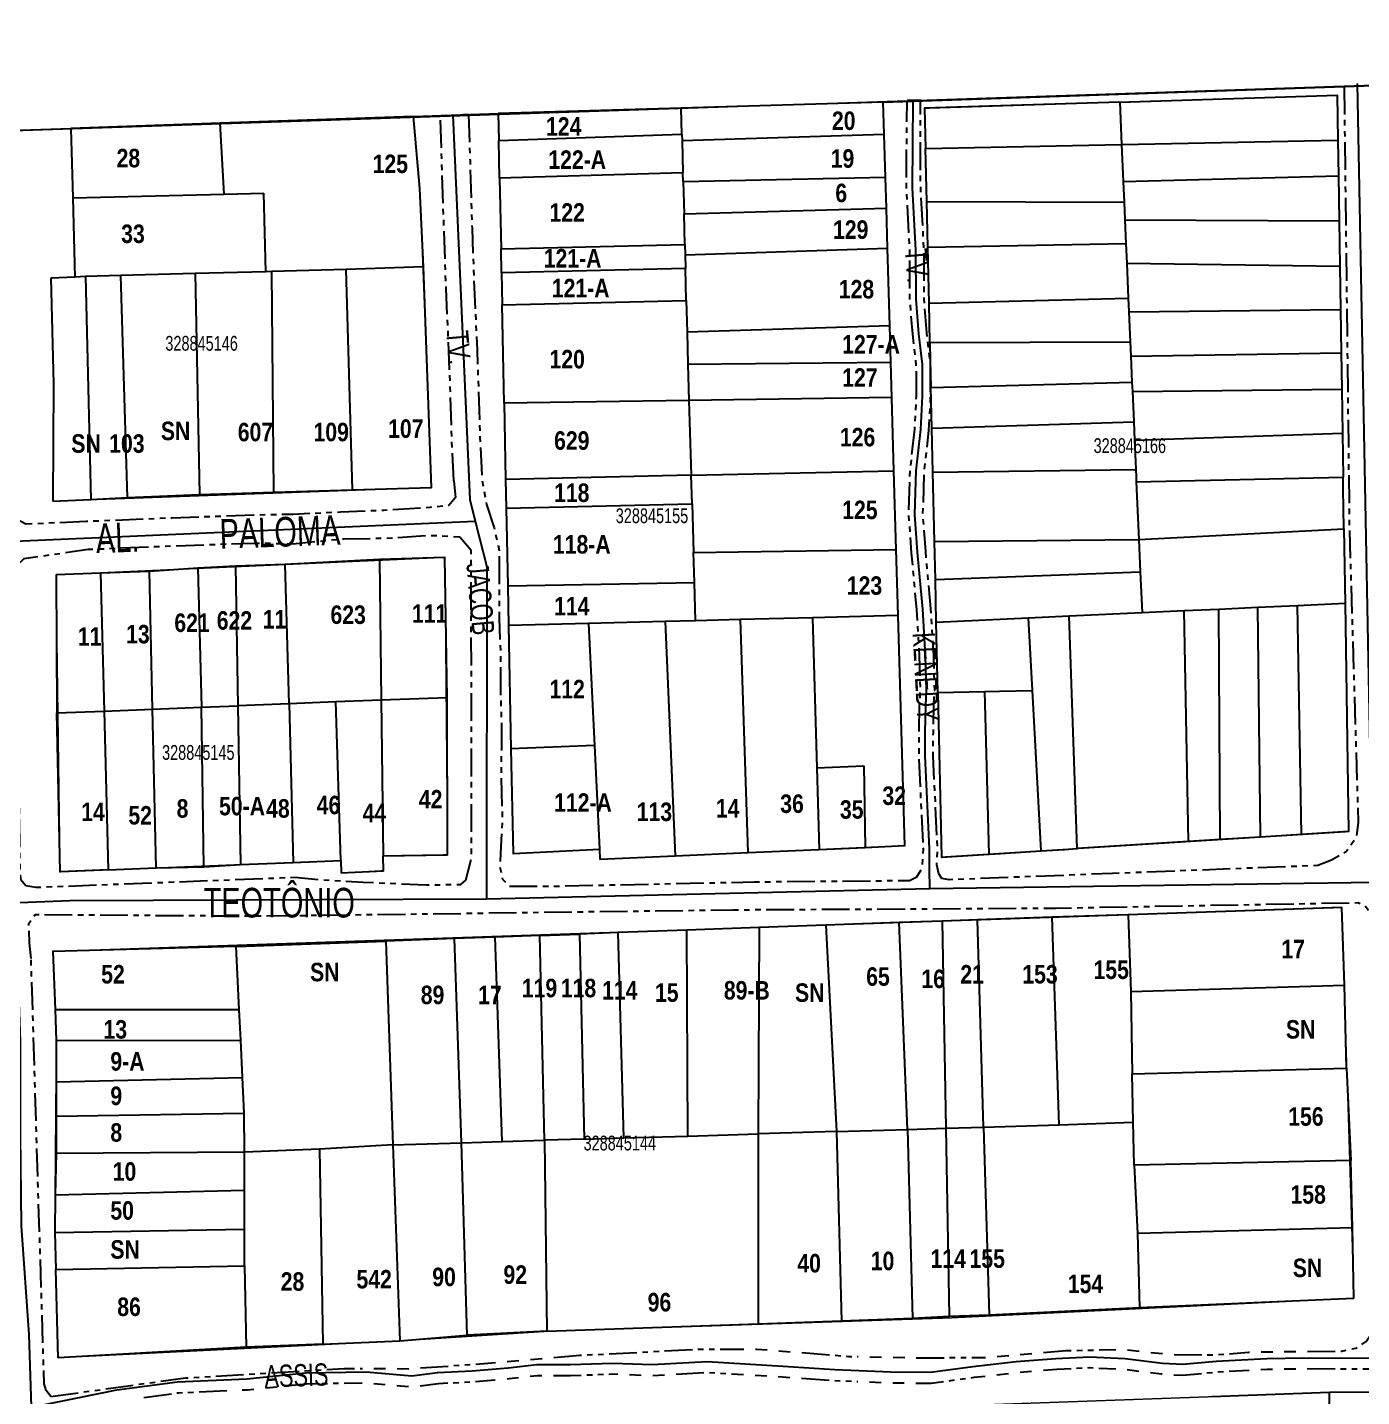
# Model space of a CAD drawing. Extents: x 204381 to 207261, y 4847713 to 4851061.
# Drawn here: x 204860.2 to 205040.5, y 4848769.2 to 4848954.1 of the extents above; entities that cross this region are included whole.
import ezdxf
from ezdxf.enums import TextEntityAlignment as Align

# ---------------------------------------------------------------- set-up
doc = ezdxf.new("R2010")
doc.units = 0
doc.header["$LTSCALE"] = 1.5
doc.header["$MEASUREMENT"] = 0
doc.linetypes.add('PHANTOMX2', pattern=[5, 2.5, -0.5, 0.5, -0.5, 0.5, -0.5])
for name, color, linetype in [('CD-MALHA-LOTES', 40, 'CONTINUOUS'), ('CD_TXT_QUADRA', 7, 'CONTINUOUS'), ('RU-QUADRAS', 210, 'CONTINUOUS'), ('SV-EIXO-RUA-N-PAV', 6, 'CONTINUOUS'), ('SV-RUA-NAO-PAV-S-GUIA-C-GUIA', 7, 'PHANTOMX2'), ('SV-TXT-RUA-N-PAV-S-GUIA-C-GUIA', 7, 'CONTINUOUS'), ('Th_NmrPort', 7, 'CONTINUOUS')]:
    doc.layers.add(name, color=color, linetype=linetype)
doc.styles.add('ARIAL', font='ARIAL.TTF')
doc.styles.get("Standard").update_dxf_attribs({"font": 'swisscbo.ttf'})

msp = doc.modelspace()

# ---------------------------------------------------------------- linework, layer by layer
at = {"layer": 'CD-MALHA-LOTES', "linetype": 'Continuous'}
for points in [[(204975.85, 4848944.05), (205161.37, 4848950.34)], [(204948.55, 4848943.24), (204923.84, 4848942.49)], [(204975.85, 4848944.05), (204948.55, 4848943.24)], [(204948.64, 4848939.74), (204948.55, 4848943.24)], [(204975.98, 4848939.73), (204975.85, 4848944.05)], [(204886.27, 4848941.2), (204866.09, 4848940.47)], [(204912.37, 4848942.09), (204886.27, 4848941.2)], [(204886.81, 4848931.61), (204886.27, 4848941.2)], [(204912.37, 4848942.09), (204923.84, 4848942.49)], [(204913.24, 4848932.37), (204912.37, 4848942.09)], [(204923.84, 4848942.49), (204923.92, 4848938.85)], [(204849.91, 4848939.93), (204866.09, 4848940.47)], [(204866.09, 4848940.47), (204866.36, 4848931.14)], [(204923.92, 4848938.85), (204948.64, 4848939.74)], [(204924.02, 4848933.76), (204923.92, 4848938.85)], [(204948.64, 4848939.74), (204948.66, 4848938.85)], [(204948.66, 4848938.85), (204975.98, 4848939.73)], [(204948.66, 4848938.85), (204948.78, 4848934.49)], [(204976.15, 4848933.88), (204975.98, 4848939.73)], [(204948.78, 4848934.49), (204924.02, 4848933.76)], [(204924.02, 4848933.76), (204924.21, 4848924.21)], [(204948.81, 4848933.3), (204948.78, 4848934.49)], [(204976.15, 4848933.88), (204948.81, 4848933.3)], [(204948.81, 4848933.3), (204948.93, 4848928.98)], [(204976.27, 4848929.73), (204976.15, 4848933.88)], [(204866.36, 4848931.14), (204886.81, 4848931.61)], [(204886.81, 4848931.61), (204892.16, 4848931.74)], [(204892.43, 4848921.14), (204892.16, 4848931.74)], [(204913.73, 4848921.78), (204913.24, 4848932.37)], [(204866.36, 4848931.14), (204866.66, 4848920.41)], [(204948.93, 4848928.98), (204976.27, 4848929.73)], [(204976.42, 4848924.31), (204976.27, 4848929.73)], [(204949.04, 4848924.8), (204948.93, 4848928.98)], [(204924.21, 4848924.21), (204949.04, 4848924.8)], [(204924.27, 4848920.97), (204924.21, 4848924.21)], [(204949.04, 4848924.8), (204949.07, 4848923.44)], [(204949.07, 4848923.44), (204976.42, 4848924.31)], [(204976.73, 4848913.84), (204976.42, 4848924.31)], [(204949.07, 4848923.44), (204949.12, 4848921.56)], [(204866.66, 4848920.41), (204863.4, 4848920.26)], [(204868.08, 4848920.48), (204866.66, 4848920.41)], [(204872.87, 4848920.61), (204868.08, 4848920.48)], [(204868.08, 4848920.48), (204868.79, 4848890.38)], [(204882.89, 4848920.88), (204872.87, 4848920.61)], [(204873.75, 4848890.64), (204872.87, 4848920.61)], [(204892.43, 4848921.14), (204882.89, 4848920.88)], [(204882.89, 4848920.88), (204883.49, 4848891.06)], [(204893.23, 4848921.16), (204892.43, 4848921.14)], [(204903.27, 4848921.43), (204893.23, 4848921.16)], [(204893.52, 4848891.36), (204893.23, 4848921.16)], [(204913.73, 4848921.78), (204903.27, 4848921.43)], [(204904.15, 4848891.68), (204903.27, 4848921.43)], [(204914.82, 4848892), (204913.73, 4848921.78)], [(204949.12, 4848921.56), (204924.27, 4848920.97)], [(204924.27, 4848920.97), (204924.36, 4848916.66)], [(204949.24, 4848917.24), (204949.12, 4848921.56)], [(204863.4, 4848920.26), (204863.75, 4848906.01)], [(204924.36, 4848916.66), (204949.24, 4848917.24)], [(204924.62, 4848903.38), (204924.36, 4848916.66)], [(204949.24, 4848917.24), (204949.35, 4848912.97)], [(204976.73, 4848913.84), (204949.35, 4848912.97)], [(204949.35, 4848912.97), (204949.46, 4848908.62)], [(204976.87, 4848908.9), (204976.73, 4848913.84)], [(204976.87, 4848908.9), (204949.46, 4848908.62)], [(204949.46, 4848908.62), (204949.59, 4848903.74)], [(204977.01, 4848904.13), (204976.87, 4848908.9)], [(204863.75, 4848906.01), (204863.68, 4848890.16)], [(204949.59, 4848903.74), (204924.62, 4848903.38)], [(204977.01, 4848904.13), (204949.59, 4848903.74)], [(204949.59, 4848903.74), (204949.9, 4848893.64)], [(204977.29, 4848894.26), (204977.01, 4848904.13)], [(204924.62, 4848903.38), (204924.83, 4848893.07)], [(204949.9, 4848893.64), (204924.83, 4848893.07)], [(204924.83, 4848893.07), (204924.9, 4848889.2)], [(204949.9, 4848893.64), (204977.29, 4848894.26)], [(204950.02, 4848889.8), (204949.9, 4848893.64)], [(204977.6, 4848883.64), (204977.29, 4848894.26)], [(204873.75, 4848890.64), (204883.49, 4848891.06)], [(204883.49, 4848891.06), (204893.52, 4848891.36)], [(204893.52, 4848891.36), (204904.15, 4848891.68)], [(204904.15, 4848891.68), (204914.82, 4848892)], [(204863.68, 4848890.16), (204868.79, 4848890.38)], [(204868.79, 4848890.38), (204873.75, 4848890.64)], [(204924.9, 4848889.2), (204950.02, 4848889.8)], [(204924.9, 4848889.2), (204925.11, 4848878.73)], [(204950.02, 4848889.8), (204950.22, 4848883.2)], [(204950.22, 4848883.2), (204977.6, 4848883.64)], [(204977.86, 4848874.7), (204977.6, 4848883.64)], [(204895.06, 4848881.6), (204888.32, 4848881.38)], [(204907.81, 4848882.26), (204895.06, 4848881.6)], [(204895.58, 4848862.78), (204895.06, 4848881.6)], [(204916.63, 4848882.56), (204907.81, 4848882.26)], [(204907.81, 4848882.26), (204908, 4848863.27)], [(204916.94, 4848863.58), (204916.63, 4848882.56)], [(204950.34, 4848879.17), (204950.22, 4848883.2)], [(204870.09, 4848880.41), (204864.11, 4848880.2)], [(204864.11, 4848880.2), (204864.2, 4848861.54)], [(204876.73, 4848880.66), (204870.09, 4848880.41)], [(204870.09, 4848880.41), (204870.58, 4848861.79)], [(204883.27, 4848881.12), (204876.73, 4848880.66)], [(204877.14, 4848862.05), (204876.73, 4848880.66)], [(204888.32, 4848881.38), (204883.27, 4848881.12)], [(204883.27, 4848881.12), (204883.76, 4848862.34)], [(204888.32, 4848881.38), (204888.64, 4848862.51)], [(204925.11, 4848878.73), (204950.34, 4848879.17)], [(204925.11, 4848878.73), (204925.22, 4848873.35)], [(204950.5, 4848874), (204950.34, 4848879.17)], [(204956.56, 4848874.15), (204950.5, 4848874)], [(204966.28, 4848874.4), (204956.56, 4848874.15)], [(204957.61, 4848842.68), (204956.56, 4848874.15)], [(204977.86, 4848874.7), (204966.28, 4848874.4)], [(204966.28, 4848874.4), (204966.86, 4848854.11)], [(204978.76, 4848843.62), (204977.86, 4848874.7)], [(204936.04, 4848873.63), (204925.22, 4848873.35)], [(204925.22, 4848873.35), (204925.55, 4848856.7)], [(204946.39, 4848873.89), (204936.04, 4848873.63)], [(204936.04, 4848873.63), (204936.82, 4848857.17)], [(204950.5, 4848874), (204946.39, 4848873.89)], [(204946.39, 4848873.89), (204947.73, 4848842.23)], [(204901.89, 4848863.03), (204895.58, 4848862.78)], [(204908, 4848863.27), (204901.89, 4848863.03)], [(204902.58, 4848841.61), (204901.89, 4848863.03)], [(204916.94, 4848863.58), (204908, 4848863.27)], [(204908, 4848863.27), (204908.31, 4848842.25)], [(204916.98, 4848842.39), (204916.94, 4848863.58)], [(204864.2, 4848861.54), (204870.58, 4848861.79)], [(204864.65, 4848840.08), (204864.2, 4848861.54)], [(204870.58, 4848861.79), (204877.14, 4848862.05)], [(204870.58, 4848861.79), (204871.13, 4848840.36)], [(204877.14, 4848862.05), (204883.76, 4848862.34)], [(204877.62, 4848840.61), (204877.14, 4848862.05)], [(204883.76, 4848862.34), (204888.64, 4848862.51)], [(204884.05, 4848840.76), (204883.76, 4848862.34)], [(204895.58, 4848862.78), (204888.64, 4848862.51)], [(204888.64, 4848862.51), (204889.04, 4848841.07)], [(204895.58, 4848862.78), (204896.13, 4848841.35)], [(204936.82, 4848857.17), (204925.55, 4848856.7)], [(204925.55, 4848856.7), (204925.83, 4848842.55)], [(204936.82, 4848857.17), (204937.5, 4848843.13)], [(204966.86, 4848854.11), (204973.21, 4848854.39)], [(204966.86, 4848854.11), (204967.18, 4848843.1)], [(204973.21, 4848854.39), (204973.39, 4848843.38)], [(204925.83, 4848842.55), (204937.5, 4848843.13)], [(204937.5, 4848843.13), (204937.56, 4848841.78)], [(204947.73, 4848842.23), (204957.61, 4848842.68)], [(204957.61, 4848842.68), (204967.18, 4848843.1)], [(204967.18, 4848843.1), (204973.39, 4848843.38)], [(204973.39, 4848843.38), (204978.76, 4848843.62)], [(204884.05, 4848840.76), (204889.04, 4848841.07)], [(204889.04, 4848841.07), (204896.13, 4848841.35)], [(204896.13, 4848841.35), (204902.58, 4848841.61)], [(204902.58, 4848841.61), (204902.63, 4848839.93)], [(204908.31, 4848842.25), (204916.98, 4848842.39)], [(204908.34, 4848840.24), (204908.31, 4848842.25)], [(204937.56, 4848841.78), (204947.73, 4848842.23)], [(204871.13, 4848840.36), (204864.65, 4848840.08)], [(204871.13, 4848840.36), (204877.62, 4848840.61)], [(204877.62, 4848840.61), (204884.05, 4848840.76)], [(204902.63, 4848839.93), (204908.34, 4848840.24)], [(205037.8, 4848835.26), (205008.91, 4848834.28)], [(205038.17, 4848824.78), (205037.8, 4848835.26)], [(204983.85, 4848833.44), (204978.01, 4848833.23)], [(204988.57, 4848833.61), (204983.85, 4848833.44)], [(204984.34, 4848805.45), (204983.85, 4848833.44)], [(204998.67, 4848833.97), (204988.57, 4848833.61)], [(204989.4, 4848805.6), (204988.57, 4848833.61)], [(205008.91, 4848834.28), (204998.67, 4848833.97)], [(204999.6, 4848805.91), (204998.67, 4848833.97)], [(205008.91, 4848834.28), (205009.27, 4848823.93)], [(204929.46, 4848831.49), (204934.83, 4848831.68)], [(204940.04, 4848831.87), (204934.83, 4848831.68)], [(204934.83, 4848831.68), (204935.45, 4848803.98)], [(204949.3, 4848832.2), (204940.04, 4848831.87)], [(204940.81, 4848804.14), (204940.04, 4848831.87)], [(204959.1, 4848832.55), (204949.3, 4848832.2)], [(204949.46, 4848804.4), (204949.3, 4848832.2)], [(204959.1, 4848832.55), (204958.94, 4848804.69)], [(204968.1, 4848832.87), (204959.1, 4848832.55)], [(204978.01, 4848833.23), (204968.1, 4848832.87)], [(204968.1, 4848832.87), (204969.51, 4848805.01)], [(204979.12, 4848805.29), (204978.01, 4848833.23)], [(204888.43, 4848830.01), (204863.65, 4848829.33)], [(204888.43, 4848830.01), (204908.63, 4848830.74)], [(204888.83, 4848821.51), (204888.43, 4848830.01)], [(204917.92, 4848831.07), (204908.63, 4848830.74)], [(204908.63, 4848830.74), (204909.58, 4848803.21)], [(204923.44, 4848831.27), (204917.92, 4848831.07)], [(204918.86, 4848803.49), (204917.92, 4848831.07)], [(204929.46, 4848831.49), (204923.44, 4848831.27)], [(204924.38, 4848803.65), (204923.44, 4848831.27)], [(204930.09, 4848803.82), (204929.46, 4848831.49)], [(204863.65, 4848829.33), (204863.97, 4848821.49)], [(205009.27, 4848823.93), (205038.17, 4848824.78)], [(205038.41, 4848813.58), (205038.17, 4848824.78)], [(205009.27, 4848823.93), (205009.48, 4848812.78)], [(204863.97, 4848821.49), (204888.83, 4848821.51)], [(204863.97, 4848821.49), (204864.13, 4848817.31)], [(204889.08, 4848817.36), (204888.83, 4848821.51)], [(204864.13, 4848817.31), (204889.08, 4848817.36)], [(204864.13, 4848817.31), (204864.13, 4848811.71)], [(204889.3, 4848812.31), (204889.08, 4848817.36)], [(205009.48, 4848812.78), (205038.41, 4848813.58)], [(205038.41, 4848813.58), (205039.03, 4848801.09)], [(204864.13, 4848811.71), (204889.3, 4848812.31)], [(204864.13, 4848811.71), (204864.13, 4848807.09)], [(204889.53, 4848807.47), (204889.3, 4848812.31)], [(205009.62, 4848806.27), (205009.48, 4848812.78)], [(204864.13, 4848807.09), (204889.53, 4848807.47)], [(204864.13, 4848807.09), (204864.13, 4848802.05)], [(204889.54, 4848802.23), (204889.53, 4848807.47)], [(204989.4, 4848805.6), (204999.6, 4848805.91)], [(204999.6, 4848805.91), (205009.62, 4848806.27)], [(205009.76, 4848800.46), (205009.62, 4848806.27)], [(204924.38, 4848803.65), (204930.09, 4848803.82)], [(204935.45, 4848803.98), (204930.09, 4848803.82)], [(204930.09, 4848803.82), (204930.39, 4848778.02)], [(204935.45, 4848803.98), (204940.81, 4848804.14)], [(204940.81, 4848804.14), (204949.46, 4848804.4)], [(204949.46, 4848804.4), (204958.94, 4848804.69)], [(204958.94, 4848804.69), (204958.93, 4848779.04)], [(204969.51, 4848805.01), (204958.94, 4848804.69)], [(204969.51, 4848805.01), (204979.12, 4848805.29)], [(204969.51, 4848805.01), (204970.2, 4848779.43)], [(204979.12, 4848805.29), (204984.34, 4848805.45)], [(204979.12, 4848805.29), (204979.8, 4848779.81)], [(204984.34, 4848805.45), (204989.4, 4848805.6)], [(204984.79, 4848780.06), (204984.34, 4848805.45)], [(204989.4, 4848805.6), (204990.15, 4848780.27)], [(204864.13, 4848802.05), (204863.99, 4848796.45)], [(204889.54, 4848802.23), (204864.13, 4848802.05)], [(204899.69, 4848802.61), (204889.54, 4848802.23)], [(204889.56, 4848797.1), (204889.54, 4848802.23)], [(204909.58, 4848803.21), (204899.69, 4848802.61)], [(204899.69, 4848802.61), (204900.14, 4848776.3)], [(204909.58, 4848803.21), (204918.86, 4848803.49)], [(204909.58, 4848803.21), (204910.55, 4848776.74)], [(204918.86, 4848803.49), (204924.38, 4848803.65)], [(204919.64, 4848777.5), (204918.86, 4848803.49)], [(205039.03, 4848801.09), (205009.76, 4848800.46)], [(205009.76, 4848800.46), (205010.17, 4848791.23)], [(205039.25, 4848791.98), (205039.03, 4848801.09)], [(204863.99, 4848796.45), (204863.92, 4848791.38)], [(204863.99, 4848796.45), (204889.56, 4848797.1)], [(204889.56, 4848791.84), (204889.56, 4848797.1)], [(204863.92, 4848791.38), (204889.56, 4848791.84)], [(204863.92, 4848791.38), (204864.08, 4848786.36)], [(204889.58, 4848786.86), (204889.56, 4848791.84)], [(205039.25, 4848791.98), (205010.17, 4848791.23)], [(205010.17, 4848791.23), (205010.48, 4848781.22)], [(205039.42, 4848782.5), (205039.25, 4848791.98)], [(204864.08, 4848786.36), (204889.58, 4848786.86)], [(204864.4, 4848774.46), (204864.08, 4848786.36)], [(204889.58, 4848786.86), (204889.77, 4848775.89)], [(205010.48, 4848781.22), (205039.42, 4848782.5)], [(204970.2, 4848779.43), (204979.8, 4848779.81)], [(204979.8, 4848779.81), (204984.79, 4848780.06)], [(204984.79, 4848780.06), (204990.15, 4848780.27)], [(204990.15, 4848780.27), (205010.48, 4848781.22)], [(204930.39, 4848778.02), (204919.64, 4848777.5)], [(204930.39, 4848778.02), (204958.93, 4848779.04)], [(204958.93, 4848779.04), (204970.2, 4848779.43)], [(204900.14, 4848776.3), (204889.77, 4848775.89)], [(204900.14, 4848776.3), (204910.55, 4848776.74)], [(204910.55, 4848776.74), (204919.64, 4848777.5)], [(204889.77, 4848775.89), (204864.4, 4848774.46)], [(205036.14, 4848769.76), (205020.21, 4848769.19)], [(205035.73, 4848742.47), (205036.14, 4848769.76)], [(205046.83, 4848769.82), (205036.14, 4848769.76)]]:
    msp.add_lwpolyline(points, dxfattribs=at)
at = {"layer": 'CD-MALHA-LOTES'}
for points in [[(205007.79, 4848944.05), (205037.17, 4848944.98), (205037.26, 4848938.89)], [(205007.79, 4848944.05), (204981.43, 4848943.21), (204981.55, 4848937.8)], [(205007.79, 4848944.05), (205008.04, 4848938.32)], [(205008.04, 4848938.32), (205037.26, 4848938.89)], [(205037.26, 4848938.89), (205037.34, 4848934.08)], [(204981.55, 4848937.8), (205008.04, 4848938.32)], [(204981.71, 4848930.64), (204981.55, 4848937.8)], [(205008.04, 4848938.32), (205008.26, 4848933.34)], [(205008.26, 4848933.34), (205037.34, 4848934.08)], [(205008.26, 4848933.34), (205008.3, 4848932.4), (205008.38, 4848930.54)], [(205037.34, 4848934.08), (205037.43, 4848928.03)], [(204981.85, 4848924.46), (204981.71, 4848930.64)], [(204981.71, 4848930.64), (205008.38, 4848930.54)], [(205008.38, 4848930.54), (205008.48, 4848928.13)], [(205008.48, 4848928.13), (205037.43, 4848928.03)], [(205008.48, 4848928.13), (205008.62, 4848924.97)], [(205037.43, 4848928.03), (205037.53, 4848921.91)], [(204981.85, 4848924.46), (205008.62, 4848924.97)], [(204982.03, 4848916.9), (204981.85, 4848924.46)], [(205008.62, 4848924.97), (205008.74, 4848922.31)], [(205008.74, 4848922.31), (205037.53, 4848921.91)], [(205008.74, 4848922.31), (205008.95, 4848917.59)], [(205037.53, 4848921.91), (205037.62, 4848916.02)], [(204982.03, 4848916.9), (205008.95, 4848917.59)], [(204982.15, 4848911.58), (204982.03, 4848916.9)], [(205008.95, 4848917.59), (205009.03, 4848915.72)], [(205009.03, 4848915.72), (205037.62, 4848916.02)], [(205009.03, 4848915.72), (205009.2, 4848911.69)], [(205037.62, 4848916.02), (205037.71, 4848910.19)], [(204982.15, 4848911.58), (205009.2, 4848911.69)], [(204982.15, 4848911.58), (204982.2, 4848909.17), (204982.29, 4848905.51)], [(205009.2, 4848911.69), (205009.29, 4848909.73)], [(205009.29, 4848909.73), (205037.71, 4848910.19)], [(205009.29, 4848909.73), (205009.44, 4848906.24)], [(205037.71, 4848910.19), (205037.78, 4848905.26)], [(204982.29, 4848905.51), (205009.44, 4848906.24)], [(205009.44, 4848906.24), (205009.5, 4848904.96)], [(204982.41, 4848900), (204982.29, 4848905.51)], [(205009.5, 4848904.96), (205037.78, 4848905.26)], [(205009.5, 4848904.96), (205009.68, 4848900.88)], [(205037.78, 4848905.26), (205037.87, 4848899.34)], [(204982.41, 4848900), (205009.68, 4848900.88)], [(204982.55, 4848894.08), (204982.41, 4848900)], [(205009.68, 4848900.88), (205009.79, 4848898.37)], [(205009.79, 4848898.37), (205037.87, 4848899.34)], [(205009.79, 4848898.37), (205009.91, 4848895.49), (205009.96, 4848894.44)], [(205037.87, 4848899.34), (205037.96, 4848893.39)], [(204982.55, 4848894.08), (205009.96, 4848894.44)], [(205009.96, 4848894.44), (205010, 4848893.48), (205010.03, 4848892.77)], [(204982.76, 4848884.68), (204982.55, 4848894.08)], [(205010.03, 4848892.77), (205037.96, 4848893.39)], [(205010.03, 4848892.77), (205010.37, 4848884.98)], [(205038.07, 4848886.42), (205037.99, 4848891.85), (205037.96, 4848893.39)], [(205010.37, 4848884.98), (205038.07, 4848886.42)], [(205038.07, 4848886.42), (205038.23, 4848876.36)], [(204982.76, 4848884.68), (205010.37, 4848884.98)], [(204982.88, 4848879.57), (204982.76, 4848884.68)], [(205010.37, 4848884.98), (205010.57, 4848880.62)], [(204982.88, 4848879.57), (205010.57, 4848880.62)], [(205010.57, 4848880.62), (205010.81, 4848875.1)], [(204983.01, 4848873.82), (204982.88, 4848879.57)], [(205026.44, 4848875.82), (205031.81, 4848876.06)], [(205031.81, 4848876.06), (205038.23, 4848876.36)], [(205032.35, 4848845.11), (205031.81, 4848876.06)], [(205038.23, 4848876.36), (205038.7, 4848845.51), (205032.35, 4848845.11)], [(204983.01, 4848873.82), (204995.45, 4848874.39)], [(204995.45, 4848874.39), (205000.95, 4848874.65)], [(204995.99, 4848864.59), (204995.45, 4848874.39)], [(205000.95, 4848874.65), (205010.81, 4848875.1)], [(205002.05, 4848843.22), (205000.95, 4848874.65)], [(205010.81, 4848875.1), (205016.5, 4848875.36)], [(205016.5, 4848875.36), (205021.17, 4848875.57)], [(205017.09, 4848844.16), (205016.5, 4848875.36)], [(205021.17, 4848875.57), (205026.44, 4848875.82)], [(205021.34, 4848844.43), (205021.17, 4848875.57)], [(205026.82, 4848844.77), (205026.44, 4848875.82)], [(204983.23, 4848864.31), (204983.01, 4848873.82)], [(204983.23, 4848864.31), (204989.55, 4848864.45)], [(204983.23, 4848864.31), (204983.73, 4848842.08), (204990.15, 4848842.48)], [(204989.55, 4848864.45), (204991.55, 4848864.49), (204995.99, 4848864.59)], [(204990.15, 4848842.48), (204989.55, 4848864.45)], [(204997.18, 4848842.92), (204995.99, 4848864.59)], [(205026.82, 4848844.77), (205021.34, 4848844.43)], [(205032.35, 4848845.11), (205026.82, 4848844.77)], [(204990.15, 4848842.48), (204991.67, 4848842.57), (204997.18, 4848842.92)], [(204997.18, 4848842.92), (205000.33, 4848843.11), (205002.05, 4848843.22)], [(205017.09, 4848844.16), (205002.05, 4848843.22)], [(205021.34, 4848844.43), (205017.09, 4848844.16)]]:
    msp.add_lwpolyline(points, dxfattribs=at)
at = {"layer": 'RU-QUADRAS', "color": 6, "linetype": 'Continuous', "const_width": 0.18}
for points in [[(205626.68, 4849263.83, 0.003316), (205455.52, 4849138.96, -0.006198), (205391.26, 4849093.28), (205267.37, 4849003.05), (205274.12, 4848994.14), (205244.28, 4848988.93), (205236.59, 4848981.24), (205230.12, 4848969.82), (205228.71, 4848951.19, -0.014912), (205229.95, 4848914.23), (205223.45, 4848913.67), (205188.8, 4848912.12), (205160.91, 4848911.86), (205161.37, 4848950.34), (204691.99, 4848934.59), (204689.56, 4849036.86), (204682.04, 4849310.52, 0.006191)], [(204750.7, 4848760.11, 0.012158), (204785.44, 4848761.18), (204840.69, 4848761.9, 0.011114), (204891.53, 4848764.53, 0.011684), (204957.16, 4848767.31, -0.043962), (204968.22, 4848767.33), (205036.14, 4848769.76), (205099.42, 4848770.14)]]:
    msp.add_lwpolyline(points, format="xyb", dxfattribs=at)
for points in [[(204981.43, 4848943.21), (205037.17, 4848944.98), (205038.7, 4848845.51), (204983.73, 4848842.08)], [(204923.84, 4848942.49), (204975.81, 4848944.05), (204978.76, 4848843.62), (204937.56, 4848841.78), (204937.5, 4848843.13), (204925.83, 4848842.55)], [(204864.11, 4848880.2), (204916.63, 4848882.56), (204916.98, 4848842.39), (204908.31, 4848842.25), (204908.34, 4848840.24), (204902.63, 4848839.93), (204902.58, 4848841.61), (204864.65, 4848840.08)], [(204863.65, 4848829.33), (205037.8, 4848835.26), (205039.42, 4848782.5), (204984.8, 4848779.83), (204930.39, 4848778.02), (204910.55, 4848776.74), (204864.4, 4848774.46), (204863.92, 4848791.38), (204864.13, 4848817.31)]]:
    msp.add_lwpolyline(points, close=True, dxfattribs=at)
msp.add_lwpolyline([(204863.4, 4848920.26), (204866.66, 4848920.44), (204866.09, 4848940.47), (204912.37, 4848942.09), (204913.24, 4848932.37), (204914.82, 4848892), (204863.68, 4848890.16, 0.014487)], format="xyb", close=True, dxfattribs=at)
at = {"layer": 'SV-EIXO-RUA-N-PAV', "flags": 128}
for points in [[(204674.43, 4848829.35), (204711.88, 4848830.8), (204795.33, 4848831.31), (204804.96, 4848831.37), (204819.79, 4848832.8), (204825.21, 4848834.51), (204858.08, 4848835.89), (204865.97, 4848836.22), (204922.23, 4848836.45), (204982.15, 4848837.83), (205042.21, 4848838.68), (205042.21, 4848838.68), (205100.66, 4848840.07), (205142.51, 4848841.07), (205151.63, 4848841.92), (205156.77, 4848844.2), (205160.19, 4848849.05), (205160.47, 4848858.46), (205158.19, 4848876.42), (205156.77, 4848896.37), (205156.88, 4848907.44), (205157.34, 4848950.25)], [(204674.43, 4848829.35), (204711.88, 4848830.8), (204795.33, 4848831.31), (204804.96, 4848831.37), (204819.79, 4848832.8), (204825.21, 4848834.51), (204858.08, 4848835.89), (204865.97, 4848836.22), (204922.23, 4848836.45), (204982.15, 4848837.83), (205042.21, 4848838.68), (205042.21, 4848838.68), (205100.66, 4848840.07), (205142.51, 4848841.07), (205151.63, 4848841.92), (205156.77, 4848844.2), (205160.19, 4848849.05), (205160.47, 4848858.46), (205158.19, 4848876.42), (205156.77, 4848896.37), (205156.88, 4848907.44), (205157.34, 4848950.25)], [(205039.88, 4848946.55), (205041.87, 4848840.5), (205042.21, 4848838.68), (205043.3, 4848832.8), (205044.19, 4848774.38)], [(205039.88, 4848946.55), (205041.87, 4848840.5), (205042.21, 4848838.68), (205043.3, 4848832.8), (205044.19, 4848774.38)], [(204982.15, 4848837.83), (204982.1, 4848840.41), (204982.08, 4848843.21), (204981.5, 4848855.73), (204981.51, 4848858.91), (204981.58, 4848862.54), (204981.69, 4848864.61), (204981.57, 4848869.26), (204981.2, 4848875.54), (204980.49, 4848883.25), (204980.12, 4848888.35), (204980.3, 4848894.23), (204980.93, 4848899.82), (204981.15, 4848904.32), (204981.13, 4848908.59), (204980.64, 4848912.77), (204980.27, 4848917.43), (204980.26, 4848924.07), (204979.8, 4848932.47), (204979.83, 4848938.35), (204979.89, 4848944.27)], [(204982.15, 4848837.83), (204982.1, 4848840.41), (204982.08, 4848843.21), (204981.5, 4848855.73), (204981.51, 4848858.91), (204981.58, 4848862.54), (204981.69, 4848864.61), (204981.57, 4848869.26), (204981.2, 4848875.54), (204980.49, 4848883.25), (204980.12, 4848888.35), (204980.3, 4848894.23), (204980.93, 4848899.82), (204981.15, 4848904.32), (204981.13, 4848908.59), (204980.64, 4848912.77), (204980.27, 4848917.43), (204980.26, 4848924.07), (204979.8, 4848932.47), (204979.83, 4848938.35), (204979.89, 4848944.27)], [(204917.72, 4848942.27), (204920, 4848890.39), (204920.73, 4848887.46), (204922.28, 4848881.26), (204922.23, 4848836.45)], [(204917.72, 4848942.27), (204920, 4848890.39), (204920.73, 4848887.46), (204922.28, 4848881.26), (204922.23, 4848836.45)], [(204860.78, 4848767.84), (204860.48, 4848777.58), (204859.44, 4848792.25), (204859.29, 4848804.6), (204859.29, 4848817.15), (204858.84, 4848830.43), (204858.08, 4848835.89), (204857.67, 4848840.98), (204856.43, 4848884.67), (204854.71, 4848940.28)], [(204860.78, 4848767.84), (204860.48, 4848777.58), (204859.44, 4848792.25), (204859.29, 4848804.6), (204859.29, 4848817.15), (204858.84, 4848830.43), (204858.08, 4848835.89), (204857.67, 4848840.98), (204856.43, 4848884.67), (204854.71, 4848940.28)], [(204856.43, 4848884.67), (204920.73, 4848887.46)], [(204856.43, 4848884.67), (204920.73, 4848887.46)], [(204861.93, 4848767.99), (204872.33, 4848770.11), (204880.5, 4848771.19), (204889.87, 4848771.61), (204897.79, 4848772.4), (204905.98, 4848772.57), (204912.15, 4848772), (204915.63, 4848772.46), (204920.33, 4848772.67), (204925.16, 4848773.09), (204929.05, 4848773.53), (204933.56, 4848773.53), (204939.32, 4848773.74), (204944.61, 4848773.53), (204952.05, 4848773.95), (204962.33, 4848773.33), (204969.31, 4848772.86), (204976.86, 4848772.53), (204982.23, 4848772.5), (204987.95, 4848773.27), (204993.82, 4848773.94), (204999.17, 4848774.37), (205003.72, 4848774.59), (205008.52, 4848774.37), (205013.56, 4848773.72), (205016.3, 4848773.57), (205020.82, 4848773.99), (205027.65, 4848774.37), (205032.67, 4848774.45), (205042.4, 4848774.41)], [(204861.93, 4848767.99), (204872.33, 4848770.11), (204880.5, 4848771.19), (204889.87, 4848771.61), (204897.79, 4848772.4), (204905.98, 4848772.57), (204912.15, 4848772), (204915.63, 4848772.46), (204920.33, 4848772.67), (204925.16, 4848773.09), (204929.05, 4848773.53), (204933.56, 4848773.53), (204939.32, 4848773.74), (204944.61, 4848773.53), (204952.05, 4848773.95), (204962.33, 4848773.33), (204969.31, 4848772.86), (204976.86, 4848772.53), (204982.23, 4848772.5), (204987.95, 4848773.27), (204993.82, 4848773.94), (204999.17, 4848774.37), (205003.72, 4848774.59), (205008.52, 4848774.37), (205013.56, 4848773.72), (205016.3, 4848773.57), (205020.82, 4848773.99), (205027.65, 4848774.37), (205032.67, 4848774.45), (205042.4, 4848774.41)]]:
    msp.add_lwpolyline(points, dxfattribs=at)
at = {"layer": 'SV-RUA-NAO-PAV-S-GUIA-C-GUIA', "flags": 128}
for points in [[(205043.34, 4848847.86), (205042.42, 4848883.53), (205042.77, 4848902.93), (205041.91, 4848929.14), (205041.76, 4848946.26), (205038.1, 4848946.14)], [(205043.34, 4848847.86), (205042.42, 4848883.53), (205042.77, 4848902.93), (205041.91, 4848929.14), (205041.76, 4848946.26), (205038.1, 4848946.14)], [(205038.1, 4848946.14), (205038.81, 4848886.2)], [(205038.1, 4848946.14), (205038.81, 4848886.2)], [(204919.81, 4848942.38), (204920.02, 4848936.16), (204920.3, 4848927.04), (204920.58, 4848919.01), (204920.98, 4848910.6), (204921.15, 4848905.65), (204921.36, 4848898.75), (204921.64, 4848893.1), (204922.26, 4848889.71), (204923.29, 4848886.56), (204923.96, 4848883.47), (204923.96, 4848880.14), (204923.96, 4848874.37), (204924.13, 4848869.8), (204924.13, 4848864.95), (204924.29, 4848859.67), (204924.21, 4848852.8), (204924.38, 4848847.17), (204924.16, 4848842.54), (204924.05, 4848840.83), (204924.37, 4848839.16), (204925.36, 4848838.17), (204931.32, 4848838.15), (204958.4, 4848838.73), (204979.38, 4848838.92), (204980.39, 4848839.41), (204981.09, 4848840.51), (204981.26, 4848843.21), (204980.68, 4848855.72), (204980.69, 4848858.92), (204980.76, 4848862.57), (204980.87, 4848864.62), (204980.75, 4848869.22), (204980.38, 4848875.48), (204979.67, 4848883.18), (204979.3, 4848888.33), (204979.48, 4848894.29), (204980.11, 4848899.89), (204980.33, 4848904.34), (204980.31, 4848908.54), (204979.83, 4848912.69), (204979.45, 4848917.39), (204979.44, 4848924.05), (204978.98, 4848932.45), (204979.01, 4848938.35), (204979.07, 4848944.28)], [(204919.81, 4848942.38), (204920.02, 4848936.16), (204920.3, 4848927.04), (204920.58, 4848919.01), (204920.98, 4848910.6), (204921.15, 4848905.65), (204921.36, 4848898.75), (204921.64, 4848893.1), (204922.26, 4848889.71), (204923.29, 4848886.56), (204923.96, 4848883.47), (204923.96, 4848880.14), (204923.96, 4848874.37), (204924.13, 4848869.8), (204924.13, 4848864.95), (204924.29, 4848859.67), (204924.21, 4848852.8), (204924.38, 4848847.17), (204924.16, 4848842.54), (204924.05, 4848840.83), (204924.37, 4848839.16), (204925.36, 4848838.17), (204931.32, 4848838.15), (204958.4, 4848838.73), (204979.38, 4848838.92), (204980.39, 4848839.41), (204981.09, 4848840.51), (204981.26, 4848843.21), (204980.68, 4848855.72), (204980.69, 4848858.92), (204980.76, 4848862.57), (204980.87, 4848864.62), (204980.75, 4848869.22), (204980.38, 4848875.48), (204979.67, 4848883.18), (204979.3, 4848888.33), (204979.48, 4848894.29), (204980.11, 4848899.89), (204980.33, 4848904.34), (204980.31, 4848908.54), (204979.83, 4848912.69), (204979.45, 4848917.39), (204979.44, 4848924.05), (204978.98, 4848932.45), (204979.01, 4848938.35), (204979.07, 4848944.28)], [(205038.81, 4848886.2), (205040, 4848846.74), (205039.75, 4848844.76), (205038.39, 4848842.78), (205036.41, 4848841.67), (205034.56, 4848840.93), (205006.79, 4848839.86), (204984.76, 4848839.01), (204983.77, 4848839.2), (204983.34, 4848839.81), (204983.09, 4848841.02), (204983.18, 4848843.2), (204982.59, 4848855.76), (204982.61, 4848858.9), (204982.67, 4848862.5), (204982.79, 4848864.59), (204982.66, 4848869.3), (204982.29, 4848875.62), (204981.58, 4848883.34), (204981.21, 4848888.37), (204981.39, 4848894.15), (204982.02, 4848899.73), (204982.25, 4848904.29), (204982.22, 4848908.65), (204981.73, 4848912.88), (204981.37, 4848917.47), (204981.35, 4848924.1), (204980.9, 4848932.5), (204980.87, 4848944.33), (204979.07, 4848944.28)], [(205038.81, 4848886.2), (205040, 4848846.74), (205039.75, 4848844.76), (205038.39, 4848842.78), (205036.41, 4848841.67), (205034.56, 4848840.93), (205006.79, 4848839.86), (204984.76, 4848839.01), (204983.77, 4848839.2), (204983.34, 4848839.81), (204983.09, 4848841.02), (204983.18, 4848843.2), (204982.59, 4848855.76), (204982.61, 4848858.9), (204982.67, 4848862.5), (204982.79, 4848864.59), (204982.66, 4848869.3), (204982.29, 4848875.62), (204981.58, 4848883.34), (204981.21, 4848888.37), (204981.39, 4848894.15), (204982.02, 4848899.73), (204982.25, 4848904.29), (204982.22, 4848908.65), (204981.73, 4848912.88), (204981.37, 4848917.47), (204981.35, 4848924.1), (204980.9, 4848932.5), (204980.87, 4848944.33), (204979.07, 4848944.28)], [(204917.85, 4848892.91), (204917.56, 4848898.6), (204917.35, 4848905.53), (204917.18, 4848910.44), (204916.79, 4848918.86), (204916.5, 4848926.92), (204916.22, 4848936.04), (204916.01, 4848942.25), (204919.81, 4848942.38)], [(204917.85, 4848892.91), (204917.56, 4848898.6), (204917.35, 4848905.53), (204917.18, 4848910.44), (204916.79, 4848918.86), (204916.5, 4848926.92), (204916.22, 4848936.04), (204916.01, 4848942.25), (204919.81, 4848942.38)], [(204917.85, 4848892.91), (204918.06, 4848890.64), (204917.14, 4848889.58), (204914.6, 4848889.29), (204908.37, 4848888.91), (204902.51, 4848888.65), (204896.12, 4848888.36), (204890.81, 4848888.25), (204879.73, 4848887.87), (204868.19, 4848887.39), (204860.04, 4848887.04), (204858.77, 4848887.72), (204858.42, 4848888.42), (204857.16, 4848940.13), (204852.49, 4848939.96)], [(204917.85, 4848892.91), (204918.06, 4848890.64), (204917.14, 4848889.58), (204914.6, 4848889.29), (204908.37, 4848888.91), (204902.51, 4848888.65), (204896.12, 4848888.36), (204890.81, 4848888.25), (204879.73, 4848887.87), (204868.19, 4848887.39), (204860.04, 4848887.04), (204858.77, 4848887.72), (204858.42, 4848888.42), (204857.16, 4848940.13), (204852.49, 4848939.96)], [(204860.73, 4848828.36), (204860.5, 4848830.48), (204860.42, 4848833.11), (204861.3, 4848834.31), (204891.62, 4848834.12), (204955.52, 4848834.96), (204999.16, 4848835.19), (205039.97, 4848835.92), (205040.87, 4848835.55), (205041.61, 4848834.68), (205041.85, 4848833.36)], [(204860.73, 4848828.36), (204860.5, 4848830.48), (204860.42, 4848833.11), (204861.3, 4848834.31), (204891.62, 4848834.12), (204955.52, 4848834.96), (204999.16, 4848835.19), (205039.97, 4848835.92), (205040.87, 4848835.55), (205041.61, 4848834.68), (205041.85, 4848833.36)], [(205033.16, 4848775.31), (205037.8, 4848775.36), (205039.7, 4848775.76), (205041.1, 4848776.66), (205042.38, 4848778.58), (205042.88, 4848781.42), (205041.8, 4848803.35), (205041.85, 4848833.36)], [(205033.16, 4848775.31), (205037.8, 4848775.36), (205039.7, 4848775.76), (205041.1, 4848776.66), (205042.38, 4848778.58), (205042.88, 4848781.42), (205041.8, 4848803.35), (205041.85, 4848833.36)], [(204863.38, 4848769.21), (204862.76, 4848770.01), (204862.5, 4848770.95), (204860.73, 4848828.36)], [(204863.38, 4848769.21), (204862.76, 4848770.01), (204862.5, 4848770.95), (204860.73, 4848828.36)], [(204928.2, 4848774.21), (204929.77, 4848774.35)], [(204928.2, 4848774.21), (204929.77, 4848774.35)], [(204931.34, 4848774.48), (204934.85, 4848774.78), (204950.9, 4848775.61), (204957.02, 4848775.63)], [(204931.34, 4848774.48), (204934.85, 4848774.78), (204950.9, 4848775.61), (204957.02, 4848775.63)], [(204958.59, 4848775.63), (204958.75, 4848775.63), (204960.16, 4848775.52)], [(204958.59, 4848775.63), (204958.75, 4848775.63), (204960.16, 4848775.52)], [(204961.72, 4848775.39), (204963.29, 4848775.26)], [(204961.72, 4848775.39), (204963.29, 4848775.26)], [(204964.86, 4848775.14), (204971.2, 4848774.63), (204972.47, 4848774.6)], [(204964.86, 4848775.14), (204971.2, 4848774.63), (204972.47, 4848774.6)], [(204974.04, 4848774.58), (204975.61, 4848774.55)], [(204974.04, 4848774.58), (204975.61, 4848774.55)], [(204977.17, 4848774.52), (204978.74, 4848774.49)], [(204977.17, 4848774.52), (204978.74, 4848774.49)], [(204980.31, 4848774.46), (204981.34, 4848774.44), (204989.64, 4848774.5)], [(204980.31, 4848774.46), (204981.34, 4848774.44), (204989.64, 4848774.5)], [(204991.22, 4848774.61), (204992.79, 4848774.74)], [(204991.22, 4848774.61), (204992.79, 4848774.74)], [(204994.36, 4848774.88), (204995.93, 4848775.02)], [(204994.36, 4848774.88), (204995.93, 4848775.02)], [(204997.51, 4848775.15), (205000.5, 4848775.41), (205007.28, 4848775.56)], [(204997.51, 4848775.15), (205000.5, 4848775.41), (205007.28, 4848775.56)], [(205008.85, 4848775.5), (205010.42, 4848775.33)], [(205008.85, 4848775.5), (205010.42, 4848775.33)], [(205011.99, 4848775.17), (205013.55, 4848775.01)], [(205011.99, 4848775.17), (205013.55, 4848775.01)], [(205015.12, 4848774.9), (205020.49, 4848774.83), (205025.19, 4848775.21), (205025.31, 4848775.21)], [(205015.12, 4848774.9), (205020.49, 4848774.83), (205025.19, 4848775.21), (205025.31, 4848775.21)], [(205026.88, 4848775.23), (205028.45, 4848775.25)], [(205026.88, 4848775.23), (205028.45, 4848775.25)], [(205030.02, 4848775.28), (205030.84, 4848775.29), (205031.59, 4848775.29)], [(205030.02, 4848775.28), (205030.84, 4848775.29), (205031.59, 4848775.29)], [(204863.38, 4848769.21), (204881.59, 4848771.74), (204903.04, 4848773.01), (204905.48, 4848773)], [(204863.38, 4848769.21), (204881.59, 4848771.74), (204903.04, 4848773.01), (204905.48, 4848773)], [(204907.05, 4848772.99), (204908.62, 4848772.98)], [(204907.05, 4848772.99), (204908.62, 4848772.98)], [(204910.19, 4848772.98), (204911.76, 4848772.97)], [(204910.19, 4848772.98), (204911.76, 4848772.97)], [(204913.33, 4848773.07), (204921.89, 4848773.68), (204923.48, 4848773.81)], [(204913.33, 4848773.07), (204921.89, 4848773.68), (204923.48, 4848773.81)], [(204925.05, 4848773.95), (204926.63, 4848774.08)], [(204925.05, 4848773.95), (204926.63, 4848774.08)], [(204947.86, 4848772.24), (204952.05, 4848772.48), (204956.96, 4848772.18)], [(204947.86, 4848772.24), (204952.05, 4848772.48), (204956.96, 4848772.18)], [(204994.32, 4848772.51), (204995.89, 4848772.63)], [(204994.32, 4848772.51), (204995.89, 4848772.63)], [(204997.47, 4848772.76), (204999.27, 4848772.9), (205003.72, 4848773.12), (205007.24, 4848772.96)], [(204997.47, 4848772.76), (204999.27, 4848772.9), (205003.72, 4848773.12), (205007.24, 4848772.96)], [(205008.81, 4848772.85), (205010.37, 4848772.65)], [(205008.81, 4848772.85), (205010.37, 4848772.65)], [(205011.94, 4848772.45), (205013.43, 4848772.26), (205013.51, 4848772.25)], [(205011.94, 4848772.45), (205013.43, 4848772.26), (205013.51, 4848772.25)], [(205015.08, 4848772.16), (205016.33, 4848772.09), (205020.93, 4848772.53), (205025.27, 4848772.77)], [(205015.08, 4848772.16), (205016.33, 4848772.09), (205020.93, 4848772.53), (205025.27, 4848772.77)], [(205026.84, 4848772.86), (205027.7, 4848772.9), (205028.41, 4848772.91)], [(205026.84, 4848772.86), (205027.7, 4848772.9), (205028.41, 4848772.91)], [(205029.98, 4848772.94), (205031.56, 4848772.96)], [(205029.98, 4848772.94), (205031.56, 4848772.96)], [(205033.13, 4848772.98), (205042.38, 4848772.94), (205046.91, 4848772.86)], [(205033.13, 4848772.98), (205042.38, 4848772.94), (205046.91, 4848772.86)], [(204892.39, 4848770.38), (204893.96, 4848770.54)], [(204892.39, 4848770.38), (204893.96, 4848770.54)], [(204895.53, 4848770.69), (204897.88, 4848770.93), (204905.45, 4848771.08)], [(204895.53, 4848770.69), (204897.88, 4848770.93), (204905.45, 4848771.08)], [(204907.02, 4848770.99), (204908.58, 4848770.85)], [(204907.02, 4848770.99), (204908.58, 4848770.85)], [(204910.15, 4848770.7), (204911.72, 4848770.56)], [(204910.15, 4848770.7), (204911.72, 4848770.56)], [(204913.29, 4848770.67), (204915.76, 4848770.99), (204920.43, 4848771.21), (204923.44, 4848771.47)], [(204913.29, 4848770.67), (204915.76, 4848770.99), (204920.43, 4848771.21), (204923.44, 4848771.47)], [(204925.02, 4848771.6), (204925.31, 4848771.63), (204926.59, 4848771.77)], [(204925.02, 4848771.6), (204925.31, 4848771.63), (204926.59, 4848771.77)], [(204928.16, 4848771.95), (204929.13, 4848772.05), (204929.73, 4848772.05)], [(204928.16, 4848771.95), (204929.13, 4848772.05), (204929.73, 4848772.05)], [(204931.3, 4848772.05), (204933.58, 4848772.05), (204939.31, 4848772.27), (204940.01, 4848772.24)], [(204931.3, 4848772.05), (204933.58, 4848772.05), (204939.31, 4848772.27), (204940.01, 4848772.24)], [(204941.58, 4848772.18), (204943.15, 4848772.11)], [(204941.58, 4848772.18), (204943.15, 4848772.11)], [(204944.72, 4848772.06), (204946.29, 4848772.15)], [(204944.72, 4848772.06), (204946.29, 4848772.15)], [(204958.53, 4848772.09), (204960.1, 4848771.99)], [(204958.53, 4848772.09), (204960.1, 4848771.99)], [(204961.67, 4848771.9), (204962.23, 4848771.86), (204963.23, 4848771.8)], [(204961.67, 4848771.9), (204962.23, 4848771.86), (204963.23, 4848771.8)], [(204964.8, 4848771.69), (204969.23, 4848771.39), (204972.41, 4848771.25)], [(204964.8, 4848771.69), (204969.23, 4848771.39), (204972.41, 4848771.25)], [(204973.98, 4848771.18), (204975.55, 4848771.11)], [(204973.98, 4848771.18), (204975.55, 4848771.11)], [(204977.12, 4848771.05), (204978.69, 4848771.05)], [(204977.12, 4848771.05), (204978.69, 4848771.05)], [(204980.26, 4848771.04), (204982.33, 4848771.03), (204988.13, 4848771.81), (204989.6, 4848771.98)], [(204980.26, 4848771.04), (204982.33, 4848771.03), (204988.13, 4848771.81), (204989.6, 4848771.98)], [(204991.17, 4848772.16), (204992.75, 4848772.34)], [(204991.17, 4848772.16), (204992.75, 4848772.34)], [(204875.96, 4848769.1), (204880.63, 4848769.72), (204887.67, 4848770.04)], [(204875.96, 4848769.1), (204880.63, 4848769.72), (204887.67, 4848770.04)], [(204889.24, 4848770.11), (204889.97, 4848770.14), (204890.81, 4848770.23)], [(204889.24, 4848770.11), (204889.97, 4848770.14), (204890.81, 4848770.23)]]:
    msp.add_lwpolyline(points, dxfattribs=at)
msp.add_lwpolyline([(204918.8, 4848838.38), (204919.47, 4848838.95), (204920.24, 4848841.97), (204920.21, 4848850.48), (204920.21, 4848858.94), (204920.24, 4848864.77), (204920.16, 4848874.3), (204920.16, 4848880.14), (204920.16, 4848883.47), (204918.66, 4848885.3), (204914.76, 4848885.49), (204908.52, 4848885.11), (204902.94, 4848885.02), (204896.14, 4848884.36), (204890.84, 4848884.45), (204879.88, 4848884.07), (204868.44, 4848883.6), (204859.74, 4848882.35), (204858.95, 4848881.61), (204858.71, 4848880.67), (204859.2, 4848840.16), (204859.29, 4848839.1), (204860.03, 4848838.24), (204861.39, 4848838), (204896.35, 4848839.35), (204899.74, 4848839.04), (204905.58, 4848838.71), (204914.08, 4848838.32)], close=True, dxfattribs=at)
msp.add_lwpolyline([(204918.8, 4848838.38), (204919.47, 4848838.95), (204920.24, 4848841.97), (204920.21, 4848850.48), (204920.21, 4848858.94), (204920.24, 4848864.77), (204920.16, 4848874.3), (204920.16, 4848880.14), (204920.16, 4848883.47), (204918.66, 4848885.3), (204914.76, 4848885.49), (204908.52, 4848885.11), (204902.94, 4848885.02), (204896.14, 4848884.36), (204890.84, 4848884.45), (204879.88, 4848884.07), (204868.44, 4848883.6), (204859.74, 4848882.35), (204858.95, 4848881.61), (204858.71, 4848880.67), (204859.2, 4848840.16), (204859.29, 4848839.1), (204860.03, 4848838.24), (204861.39, 4848838), (204896.35, 4848839.35), (204899.74, 4848839.04), (204905.58, 4848838.71), (204914.08, 4848838.32)], close=True, dxfattribs=at)

# ---------------------------------------------------------------- texts
at = {"layer": 'CD_TXT_QUADRA', "color": 7, "linetype": 'Continuous', "style": 'ARIAL', "width": 0.7}
for s, p in [('328845146', (204878.87, 4848910.47)), ('328845166', (205004.26, 4848896.65)), ('328845155', (204939.71, 4848887.18)), ('328845145', (204878.42, 4848855.21)), ('328845144', (204935.36, 4848802.45))]:
    msp.add_text(s, height=2, dxfattribs=at).set_placement(p)
at = {"layer": 'SV-TXT-RUA-N-PAV-S-GUIA-C-GUIA', "style": 'ARIAL', "width": 0.7}
for s, height, rotation, p in [('TV.', 3, 275, (204978.73, 4848924.11)), ('TV.', 3, 275, (204978.73, 4848924.11)), ('TV.                                 JACOB', 3, 275, (204916.78, 4848913.03)), ('TV.                                 JACOB', 3, 275, (204916.78, 4848913.03)), ('AL.          PALOMA', 4, 2, (204869.54, 4848883.13)), ('AL.          PALOMA', 4, 2, (204869.54, 4848883.13)), ('KENEDY', 3, 273, (204979.81, 4848872.36)), ('KENEDY', 3, 273, (204979.81, 4848872.36)), ('ASSIS', 3, 2, (204892.3, 4848770.42)), ('ASSIS', 3, 2, (204892.3, 4848770.42))]:
    msp.add_text(s, height=height, rotation=rotation, dxfattribs=at).set_placement(p)
msp.add_text('TEOTÔNIO', height=4, dxfattribs=at).set_placement((204884.04, 4848833.92))
msp.add_text('TEOTÔNIO', height=4, dxfattribs=at).set_placement((204884.04, 4848833.92))
at = {"layer": 'Th_NmrPort', "color": 1}
for s, p in [('20', (204968.91, 4848941.54)), ('124', (204930.29, 4848940.77)), ('28', (204872.28, 4848936.49)), ('125', (204906.87, 4848935.72)), ('122-A', (204930.6, 4848936.28)), ('19', (204968.75, 4848936.43)), ('6', (204969.37, 4848931.78)), ('122', (204930.76, 4848929.15)), ('129', (204969.06, 4848926.83)), ('33', (204872.9, 4848926.27)), ('121-A', (204929.98, 4848922.96)), ('121-A', (204931.07, 4848918.93)), ('128', (204969.84, 4848918.78)), ('127-A', (204970.3, 4848911.34)), ('120', (204930.76, 4848909.33)), ('127', (204970.3, 4848906.85)), ('SN', (204878.26, 4848899.64)), ('607', (204888.65, 4848899.49)), ('109', (204898.88, 4848899.49)), ('107', (204908.96, 4848899.95)), ('126', (204969.99, 4848898.8)), ('SN', (204866.16, 4848897.94)), ('103', (204871.28, 4848897.94)), ('629', (204931.38, 4848898.34)), ('118', (204931.38, 4848891.29)), ('125', (204970.3, 4848888.97)), ('118-A', (204931.22, 4848884.32)), ('123', (204970.92, 4848878.75)), ('623', (204901.17, 4848874.82)), ('111', (204912.18, 4848874.97)), ('114', (204931.38, 4848875.96)), ('621', (204880.08, 4848873.73)), ('622', (204885.81, 4848874.04)), ('11', (204892.02, 4848874.2)), ('11', (204867.05, 4848871.88)), ('13', (204873.56, 4848872.19)), ('112', (204930.76, 4848864.77)), ('50-A', (204886.12, 4848848.96)), ('46', (204899.31, 4848849.11)), ('42', (204913.11, 4848849.89)), ('112-A', (204931.38, 4848849.44)), ('36', (204961.93, 4848849.29)), ('32', (204975.73, 4848850.37)), ('14', (204867.51, 4848848.18)), ('52', (204873.87, 4848847.72)), ('8', (204880.39, 4848848.65)), ('48', (204892.48, 4848848.65)), ('44', (204905.51, 4848848.03)), ('113', (204942.54, 4848848.2)), ('14', (204953.24, 4848848.67)), ('35', (204969.99, 4848848.51)), ('17', (205029.62, 4848829.65)), ('155', (205004.25, 4848826.86)), ('52', (204870.2, 4848826.25)), ('SN', (204898.42, 4848826.55)), ('65', (204973.54, 4848825.94)), ('16', (204980.99, 4848825.63)), ('21', (204986.26, 4848826.25)), ('153', (204994.63, 4848826.25)), ('89', (204913.37, 4848823.46)), ('17', (204921.12, 4848823.46)), ('119', (204927.02, 4848824.39)), ('118', (204932.29, 4848824.39)), ('114', (204937.87, 4848824.08)), ('15', (204945.01, 4848823.77)), ('89-B', (204954.31, 4848824.08)), ('SN', (204963.93, 4848823.77)), ('13', (204870.51, 4848818.81)), ('SN', (205030.24, 4848818.81)), ('9-A', (204871.44, 4848814.48)), ('9', (204871.44, 4848809.83)), ('156', (205030.55, 4848807.04)), ('8', (204871.44, 4848804.88)), ('10', (204871.75, 4848799.61)), ('158', (205030.86, 4848796.51)), ('50', (204871.44, 4848794.35)), ('SN', (204871.44, 4848789.08)), ('114', (204982.23, 4848787.84)), ('155', (204987.5, 4848787.84)), ('40', (204964.24, 4848787.22)), ('10', (204974.16, 4848787.53)), ('SN', (205031.17, 4848786.6)), ('28', (204894.45, 4848784.75)), ('542', (204904.68, 4848785.06)), ('90', (204914.92, 4848785.37)), ('92', (204924.54, 4848785.68)), ('154', (205000.78, 4848784.44)), ('86', (204872.37, 4848781.34)), ('96', (204944.02, 4848781.96))]:
    msp.add_text(s, height=2.5, dxfattribs=at).set_placement(p, align=Align.MIDDLE_LEFT)

doc.saveas('drawing.dxf')
